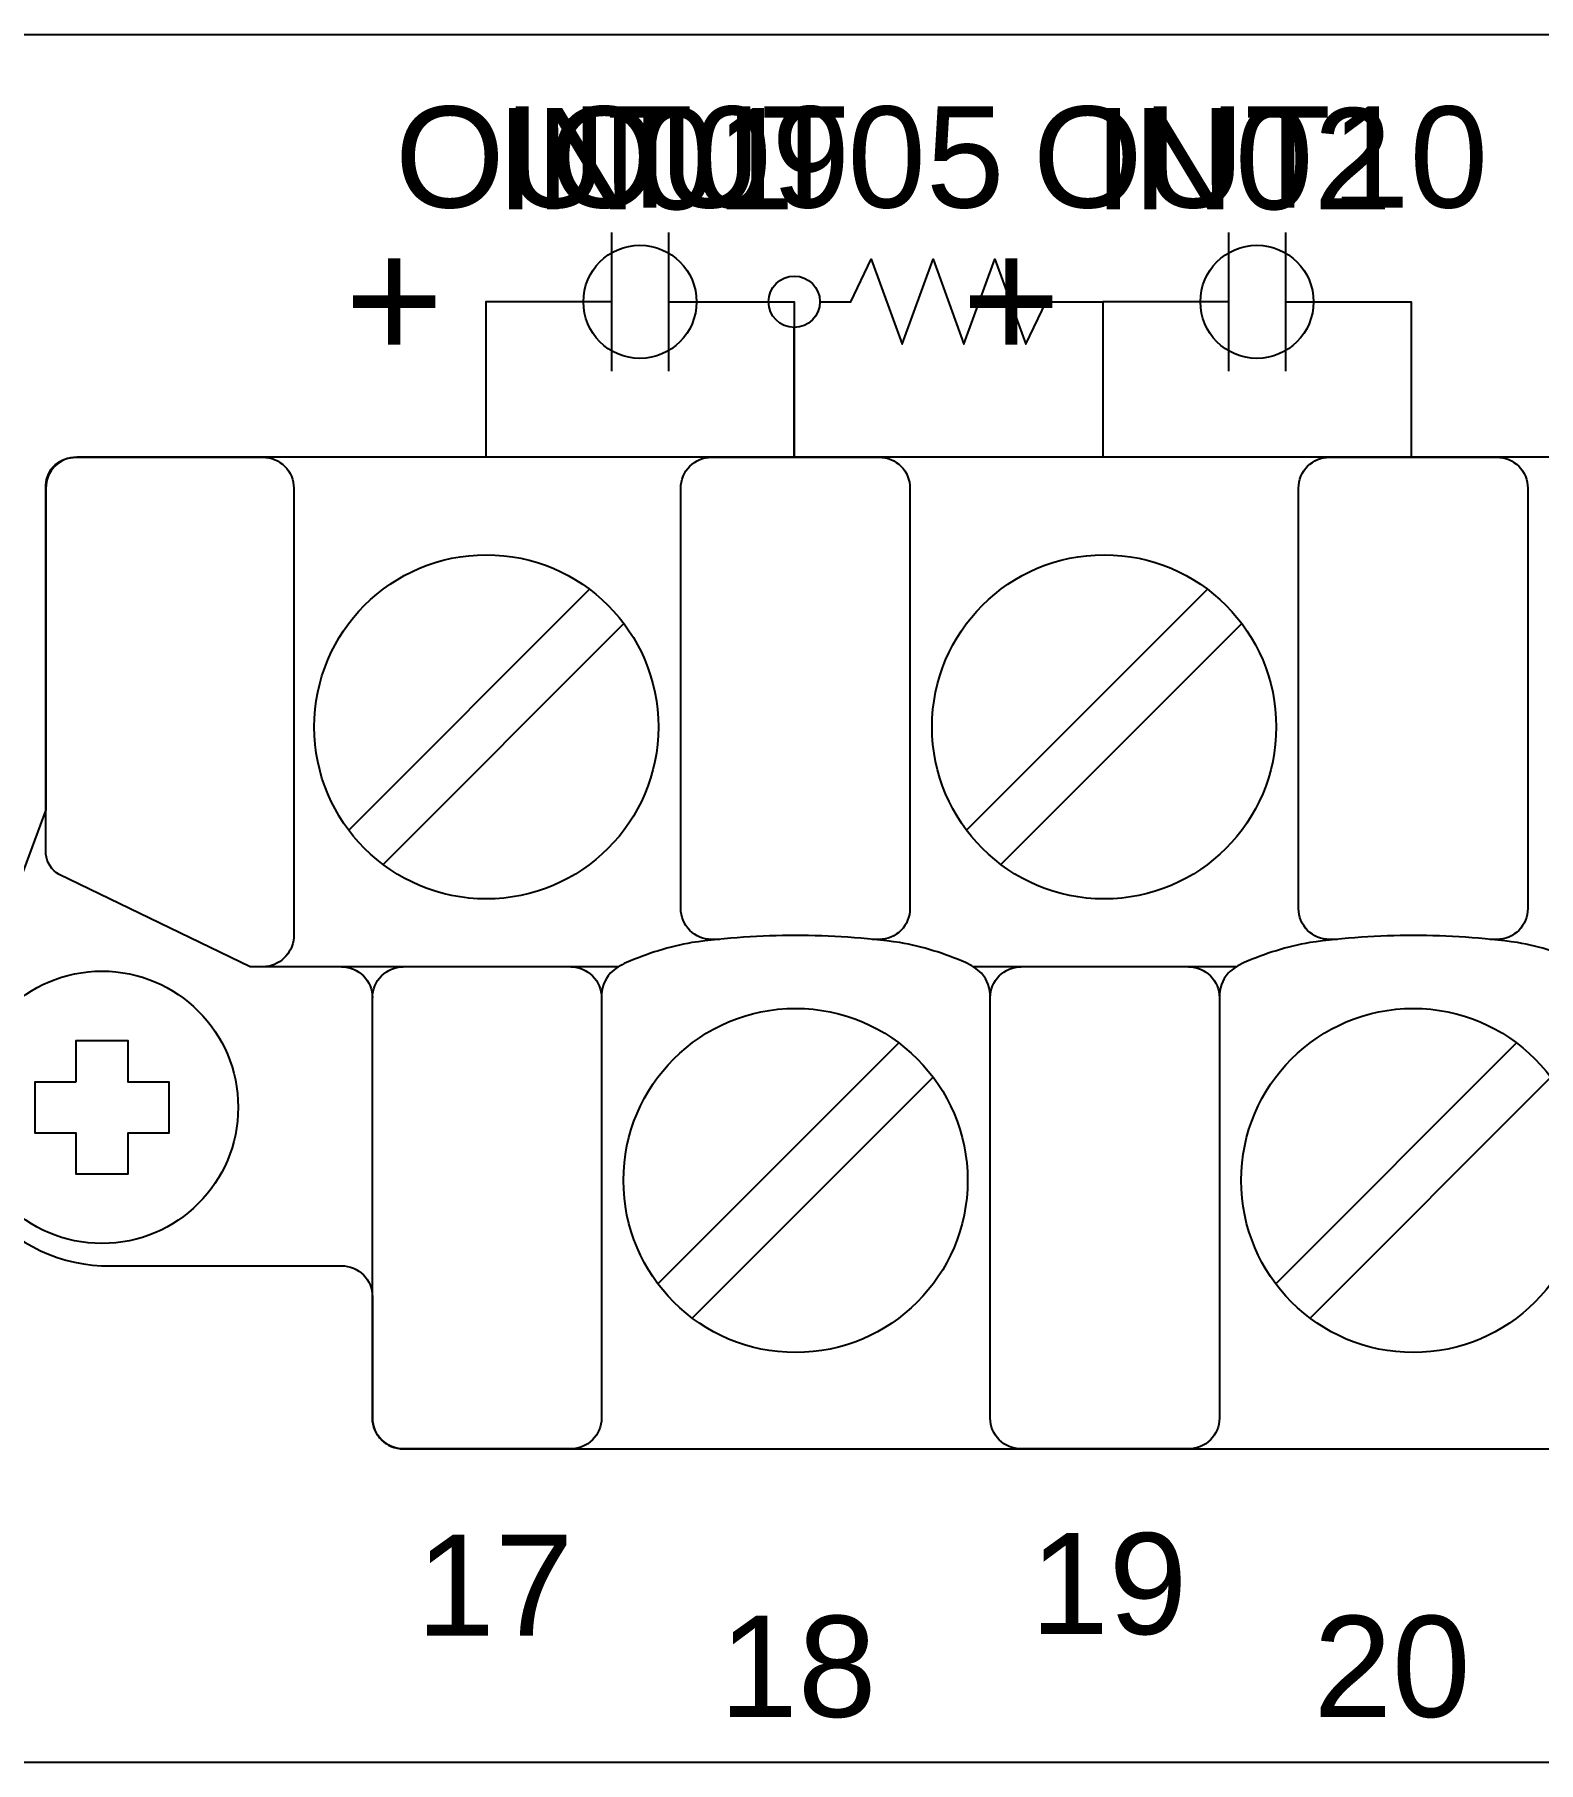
# Model space of a CAD drawing. Extents: x 1 to 47, y 1 to 35.
# Drawn here: x 32.596 to 34.059, y 14.394 to 16.074 of the extents above; entities that cross this region are included whole.
import ezdxf

# ---------------------------------------------------------------- set-up
doc = ezdxf.new("R2010")
doc.units = 0
doc.header["$MEASUREMENT"] = 0
for name, color, linetype in [('4_01__0__EMPTY', 7, 'CONTINUOUS'), ('4_02__1___8__INDEPENDENT_I', 7, 'CONTINUOUS'), ('4_03__2___8__OPTOISOLATED_', 7, 'CONTINUOUS'), ('4_04__4___24__OPTOISOLATED', 7, 'CONTINUOUS'), ('4_05__5___8__INDEPENDENT_I', 7, 'CONTINUOUS'), ('4_06__6___8__INDEPENDENT_I', 7, 'CONTINUOUS'), ('4_07__7___8__OPTOISOLATED_', 7, 'CONTINUOUS'), ('4_08__8___8__OPTOISOLATED_', 7, 'CONTINUOUS'), ('4_09__A__AUXILIARY_TRIP-CL', 7, 'CONTINUOUS'), ('4_10__B__AUXILIARY_TRIP-CL', 7, 'CONTINUOUS'), ('7_00______DWG_', 7, 'CONTINUOUS')]:
    doc.layers.add(name, color=color, linetype=linetype)
doc.styles.add('ARIAL', font='arial.ttf')

msp = doc.modelspace()

# ---------------------------------------------------------------- linework, layer by layer
at = {"layer": '4_01__0__EMPTY'}
msp.add_lwpolyline([(32.925, 14.7285, 0.414213), (32.955, 14.6985), (37.9368, 14.6985, 0.414214), (37.9668, 14.7285), (37.9668, 15.0415), (38.0577, 15.2863, 0.480048), (37.9127, 15.4845), (37.6785, 15.4845, -0.414214), (37.6485, 15.5145), (37.6485, 15.6326, 0.414212), (37.6185, 15.6626), (37.6185, 15.6627), (32.6374, 15.6627, 0.414215), (32.6074, 15.6327), (32.6075, 15.3198), (32.5166, 15.075, 0.47859), (32.6616, 14.8765), (32.895, 14.8765, -0.414214), (32.925, 14.8465)], format="xyb", close=True, dxfattribs=at)
msp.add_lwpolyline([(32.637, 15.0554), (32.637, 15.0957), (32.687, 15.0957), (32.687, 15.0554), (32.7271, 15.0554), (32.7271, 15.0055), (32.687, 15.0055), (32.687, 14.9655), (32.637, 14.9655), (32.637, 15.0055), (32.5969, 15.0055), (32.5969, 15.0554)], close=True, dxfattribs=at)
msp.add_circle((32.662, 15.0306), 0.1324, dxfattribs=at)
at = {"layer": '4_02__1___8__INDEPENDENT_I'}
for points in [[(33.1573, 15.8813), (33.1573, 15.7463)], [(33.2129, 15.8813), (33.2129, 15.7463)], [(33.7573, 15.8813), (33.7573, 15.7463)], [(33.8129, 15.8813), (33.8129, 15.7463)], [(33.1573, 15.8138), (33.0351, 15.8138), (33.0351, 15.6627)], [(33.2129, 15.8138), (33.3351, 15.8138), (33.3351, 15.6627)], [(33.7573, 15.8138), (33.6351, 15.8138), (33.6351, 15.6627)], [(33.8129, 15.8138), (33.9351, 15.8138), (33.9351, 15.6627)], [(33.1361, 15.5343), (32.9019, 15.3001)], [(33.7369, 15.5343), (33.5027, 15.3001)], [(33.1695, 15.5009), (32.9353, 15.2667)], [(33.7703, 15.5009), (33.5361, 15.2667)], [(33.7651, 15.1672), (33.5092, 15.1672)], [(33.4367, 15.0933), (33.2026, 14.8591)], [(34.0375, 15.0933), (33.8033, 14.8591)], [(33.4702, 15.0599), (33.236, 14.8257)], [(34.0709, 15.0599), (33.8367, 14.8257)]]:
    msp.add_lwpolyline(points, dxfattribs=at)
msp.add_lwpolyline([(32.925, 14.7285, 0.414213), (32.955, 14.6985), (37.9368, 14.6985, 0.414214), (37.9668, 14.7285), (37.9668, 15.0415), (38.0577, 15.2863, 0.480048), (37.9127, 15.4845), (37.6785, 15.4845, -0.414214), (37.6485, 15.5145), (37.6485, 15.6326, 0.414212), (37.6185, 15.6626), (37.6185, 15.6627), (32.6374, 15.6627, 0.414215), (32.6074, 15.6327), (32.6075, 15.3198), (32.5166, 15.075, 0.47859), (32.6616, 14.8765), (32.895, 14.8765, -0.414214), (32.925, 14.8465)], format="xyb", close=True, dxfattribs=at)
for points in [[(33.1643, 15.1672), (32.8062, 15.1672), (32.6203, 15.257, -0.241986), (32.6074, 15.2769), (32.6074, 15.6327, -0.422157), (32.6341, 15.6625), (32.8184, 15.6627, -0.414214), (32.8484, 15.6327), (32.8484, 15.1956, -0.390527), (32.8184, 15.1672)], [(33.2627, 15.1939), (33.2548, 15.1939, -0.414214), (33.2248, 15.2239), (33.2248, 15.6327, -0.414214), (33.2548, 15.6627), (33.4177, 15.6627, -0.414214), (33.4477, 15.6327), (33.4477, 15.2239, -0.414214), (33.4177, 15.1939), (33.4108, 15.1939)], [(33.8635, 15.1939), (33.8556, 15.1939, -0.414214), (33.8256, 15.2239), (33.8256, 15.6327, -0.414214), (33.8556, 15.6627), (34.0184, 15.6627, -0.414214), (34.0484, 15.6327), (34.0484, 15.2239, -0.414214), (34.0184, 15.1939), (34.0116, 15.1939)], [(33.5257, 15.1372, 0.191033), (33.5172, 15.1611, 0.081668), (33.5016, 15.1713, 0.0591), (33.4379, 15.1907, 0.034646), (33.3364, 15.1977, 0.03436), (33.2357, 15.1907, 0.0591), (33.172, 15.1713, 0.081668), (33.1563, 15.1611, 0.191033), (33.1478, 15.1372)], [(34.1265, 15.1372, 0.191033), (34.118, 15.1611, 0.081668), (34.1023, 15.1713, 0.0591), (34.0386, 15.1907, 0.034646), (33.9371, 15.1977, 0.03436), (33.8364, 15.1907, 0.0591), (33.7727, 15.1713, 0.081668), (33.7571, 15.1611, 0.191033), (33.7486, 15.1372)], [(32.895, 15.1672, -0.414214), (32.925, 15.1372)], [(33.1178, 15.1672, -0.414214), (33.1478, 15.1372), (33.1478, 14.7285, -0.414214), (33.1178, 14.6985), (32.955, 14.6985, -0.414214), (32.925, 14.7285), (32.925, 15.1372, -0.414214), (32.955, 15.1672)], [(33.7186, 15.1672, -0.414214), (33.7486, 15.1372), (33.7486, 14.7285, -0.414214), (33.7186, 14.6985), (33.5557, 14.6985, -0.414214), (33.5257, 14.7285), (33.5257, 15.1372, -0.414214), (33.5557, 15.1672)]]:
    msp.add_lwpolyline(points, format="xyb", dxfattribs=at)
msp.add_lwpolyline([(32.637, 15.0554), (32.637, 15.0957), (32.687, 15.0957), (32.687, 15.0554), (32.7271, 15.0554), (32.7271, 15.0055), (32.687, 15.0055), (32.687, 14.9655), (32.637, 14.9655), (32.637, 15.0055), (32.5969, 15.0055), (32.5969, 15.0554)], close=True, dxfattribs=at)
for centre, radius in [((33.0357, 15.4005), 0.1673), ((33.6365, 15.4005), 0.1673), ((32.662, 15.0306), 0.1324), ((33.3364, 14.9595), 0.1673), ((33.9371, 14.9595), 0.1673)]:
    msp.add_circle(centre, radius, dxfattribs=at)
at = {"layer": '4_03__2___8__OPTOISOLATED_'}
for points in [[(33.1573, 15.8813), (33.1573, 15.7463)], [(33.2129, 15.8813), (33.2129, 15.7463)], [(33.7573, 15.8813), (33.7573, 15.7463)], [(33.8129, 15.8813), (33.8129, 15.7463)], [(33.1573, 15.8138), (33.0351, 15.8138), (33.0351, 15.6627)], [(33.2129, 15.8138), (33.3351, 15.8138), (33.3351, 15.6627)], [(33.7573, 15.8138), (33.6351, 15.8138), (33.6351, 15.6627)], [(33.8129, 15.8138), (33.9351, 15.8138), (33.9351, 15.6627)], [(33.1361, 15.5343), (32.9019, 15.3001)], [(33.7369, 15.5343), (33.5027, 15.3001)], [(33.1695, 15.5009), (32.9353, 15.2667)], [(33.7703, 15.5009), (33.5361, 15.2667)], [(33.7651, 15.1672), (33.5092, 15.1672)], [(33.4367, 15.0933), (33.2026, 14.8591)], [(34.0375, 15.0933), (33.8033, 14.8591)], [(33.4702, 15.0599), (33.236, 14.8257)], [(34.0709, 15.0599), (33.8367, 14.8257)]]:
    msp.add_lwpolyline(points, dxfattribs=at)
msp.add_lwpolyline([(32.925, 14.7285, 0.414213), (32.955, 14.6985), (37.9368, 14.6985, 0.414214), (37.9668, 14.7285), (37.9668, 15.0415), (38.0577, 15.2863, 0.480048), (37.9127, 15.4845), (37.6785, 15.4845, -0.414214), (37.6485, 15.5145), (37.6485, 15.6326, 0.414212), (37.6185, 15.6626), (37.6185, 15.6627), (32.6374, 15.6627, 0.414215), (32.6074, 15.6327), (32.6075, 15.3198), (32.5166, 15.075, 0.47859), (32.6616, 14.8765), (32.895, 14.8765, -0.414214), (32.925, 14.8465)], format="xyb", close=True, dxfattribs=at)
for points in [[(33.1643, 15.1672), (32.8062, 15.1672), (32.6203, 15.257, -0.241986), (32.6074, 15.2769), (32.6074, 15.6327, -0.422157), (32.6341, 15.6625), (32.8184, 15.6627, -0.414214), (32.8484, 15.6327), (32.8484, 15.1956, -0.390527), (32.8184, 15.1672)], [(33.2627, 15.1939), (33.2548, 15.1939, -0.414214), (33.2248, 15.2239), (33.2248, 15.6327, -0.414214), (33.2548, 15.6627), (33.4177, 15.6627, -0.414214), (33.4477, 15.6327), (33.4477, 15.2239, -0.414214), (33.4177, 15.1939), (33.4108, 15.1939)], [(33.8635, 15.1939), (33.8556, 15.1939, -0.414214), (33.8256, 15.2239), (33.8256, 15.6327, -0.414214), (33.8556, 15.6627), (34.0184, 15.6627, -0.414214), (34.0484, 15.6327), (34.0484, 15.2239, -0.414214), (34.0184, 15.1939), (34.0116, 15.1939)], [(33.5257, 15.1372, 0.191033), (33.5172, 15.1611, 0.081668), (33.5016, 15.1713, 0.0591), (33.4379, 15.1907, 0.034646), (33.3364, 15.1977, 0.03436), (33.2357, 15.1907, 0.0591), (33.172, 15.1713, 0.081668), (33.1563, 15.1611, 0.191033), (33.1478, 15.1372)], [(34.1265, 15.1372, 0.191033), (34.118, 15.1611, 0.081668), (34.1023, 15.1713, 0.0591), (34.0386, 15.1907, 0.034646), (33.9371, 15.1977, 0.03436), (33.8364, 15.1907, 0.0591), (33.7727, 15.1713, 0.081668), (33.7571, 15.1611, 0.191033), (33.7486, 15.1372)], [(32.895, 15.1672, -0.414214), (32.925, 15.1372)], [(33.1178, 15.1672, -0.414214), (33.1478, 15.1372), (33.1478, 14.7285, -0.414214), (33.1178, 14.6985), (32.955, 14.6985, -0.414214), (32.925, 14.7285), (32.925, 15.1372, -0.414214), (32.955, 15.1672)], [(33.7186, 15.1672, -0.414214), (33.7486, 15.1372), (33.7486, 14.7285, -0.414214), (33.7186, 14.6985), (33.5557, 14.6985, -0.414214), (33.5257, 14.7285), (33.5257, 15.1372, -0.414214), (33.5557, 15.1672)]]:
    msp.add_lwpolyline(points, format="xyb", dxfattribs=at)
msp.add_lwpolyline([(32.637, 15.0554), (32.637, 15.0957), (32.687, 15.0957), (32.687, 15.0554), (32.7271, 15.0554), (32.7271, 15.0055), (32.687, 15.0055), (32.687, 14.9655), (32.637, 14.9655), (32.637, 15.0055), (32.5969, 15.0055), (32.5969, 15.0554)], close=True, dxfattribs=at)
for centre, radius in [((33.0357, 15.4005), 0.1673), ((33.6365, 15.4005), 0.1673), ((32.662, 15.0306), 0.1324), ((33.3364, 14.9595), 0.1673), ((33.9371, 14.9595), 0.1673)]:
    msp.add_circle(centre, radius, dxfattribs=at)
at = {"layer": '4_04__4___24__OPTOISOLATED'}
for points in [[(33.1301, 15.8138), (33.0351, 15.8138), (33.0351, 15.6627)], [(33.2401, 15.8138), (33.3351, 15.8138), (33.3351, 15.6627)], [(33.7301, 15.8138), (33.6351, 15.8138), (33.6351, 15.6627)], [(33.8401, 15.8138), (33.9351, 15.8138), (33.9351, 15.6627)], [(33.1361, 15.5343), (32.9019, 15.3001)], [(33.7369, 15.5343), (33.5027, 15.3001)], [(33.1695, 15.5009), (32.9353, 15.2667)], [(33.7703, 15.5009), (33.5361, 15.2667)], [(33.7651, 15.1672), (33.5092, 15.1672)], [(33.4367, 15.0933), (33.2026, 14.8591)], [(34.0375, 15.0933), (33.8033, 14.8591)], [(33.4702, 15.0599), (33.236, 14.8257)], [(34.0709, 15.0599), (33.8367, 14.8257)]]:
    msp.add_lwpolyline(points, dxfattribs=at)
msp.add_lwpolyline([(32.925, 14.7285, 0.414213), (32.955, 14.6985), (37.9368, 14.6985, 0.414214), (37.9668, 14.7285), (37.9668, 15.0415), (38.0577, 15.2863, 0.480048), (37.9127, 15.4845), (37.6785, 15.4845, -0.414214), (37.6485, 15.5145), (37.6485, 15.6326, 0.414212), (37.6185, 15.6626), (37.6185, 15.6627), (32.6374, 15.6627, 0.414215), (32.6074, 15.6327), (32.6075, 15.3198), (32.5166, 15.075, 0.47859), (32.6616, 14.8765), (32.895, 14.8765, -0.414214), (32.925, 14.8465)], format="xyb", close=True, dxfattribs=at)
for points in [[(33.1643, 15.1672), (32.8062, 15.1672), (32.6203, 15.257, -0.241986), (32.6074, 15.2769), (32.6074, 15.6327, -0.422157), (32.6341, 15.6625), (32.8184, 15.6627, -0.414214), (32.8484, 15.6327), (32.8484, 15.1956, -0.390527), (32.8184, 15.1672)], [(33.2627, 15.1939), (33.2548, 15.1939, -0.414214), (33.2248, 15.2239), (33.2248, 15.6327, -0.414214), (33.2548, 15.6627), (33.4177, 15.6627, -0.414214), (33.4477, 15.6327), (33.4477, 15.2239, -0.414214), (33.4177, 15.1939), (33.4108, 15.1939)], [(33.8635, 15.1939), (33.8556, 15.1939, -0.414214), (33.8256, 15.2239), (33.8256, 15.6327, -0.414214), (33.8556, 15.6627), (34.0184, 15.6627, -0.414214), (34.0484, 15.6327), (34.0484, 15.2239, -0.414214), (34.0184, 15.1939), (34.0116, 15.1939)], [(33.5257, 15.1372, 0.191033), (33.5172, 15.1611, 0.081668), (33.5016, 15.1713, 0.0591), (33.4379, 15.1907, 0.034646), (33.3364, 15.1977, 0.03436), (33.2357, 15.1907, 0.0591), (33.172, 15.1713, 0.081668), (33.1563, 15.1611, 0.191033), (33.1478, 15.1372)], [(34.1265, 15.1372, 0.191033), (34.118, 15.1611, 0.081668), (34.1023, 15.1713, 0.0591), (34.0386, 15.1907, 0.034646), (33.9371, 15.1977, 0.03436), (33.8364, 15.1907, 0.0591), (33.7727, 15.1713, 0.081668), (33.7571, 15.1611, 0.191033), (33.7486, 15.1372)], [(32.895, 15.1672, -0.414214), (32.925, 15.1372)], [(33.1178, 15.1672, -0.414214), (33.1478, 15.1372), (33.1478, 14.7285, -0.414214), (33.1178, 14.6985), (32.955, 14.6985, -0.414214), (32.925, 14.7285), (32.925, 15.1372, -0.414214), (32.955, 15.1672)], [(33.7186, 15.1672, -0.414214), (33.7486, 15.1372), (33.7486, 14.7285, -0.414214), (33.7186, 14.6985), (33.5557, 14.6985, -0.414214), (33.5257, 14.7285), (33.5257, 15.1372, -0.414214), (33.5557, 15.1672)]]:
    msp.add_lwpolyline(points, format="xyb", dxfattribs=at)
msp.add_lwpolyline([(32.637, 15.0554), (32.637, 15.0957), (32.687, 15.0957), (32.687, 15.0554), (32.7271, 15.0554), (32.7271, 15.0055), (32.687, 15.0055), (32.687, 14.9655), (32.637, 14.9655), (32.637, 15.0055), (32.5969, 15.0055), (32.5969, 15.0554)], close=True, dxfattribs=at)
for centre, radius in [((33.1851, 15.8138), 0.055), ((33.7851, 15.8138), 0.055), ((33.0357, 15.4005), 0.1673), ((33.6365, 15.4005), 0.1673), ((32.662, 15.0306), 0.1324), ((33.3364, 14.9595), 0.1673), ((33.9371, 14.9595), 0.1673)]:
    msp.add_circle(centre, radius, dxfattribs=at)
at = {"layer": '4_05__5___8__INDEPENDENT_I'}
for points in [[(33.1573, 15.8738), (33.1573, 15.7538)], [(33.2129, 15.8738), (33.2129, 15.7538)], [(33.3601, 15.8138), (33.3901, 15.8138), (33.4101, 15.8551), (33.4401, 15.7726), (33.4701, 15.8551), (33.5001, 15.7726), (33.5301, 15.8551), (33.5602, 15.7726), (33.5802, 15.8138), (33.6351, 15.8138), (33.6351, 15.6627)], [(33.1573, 15.8138), (33.0351, 15.8138), (33.0351, 15.6627)], [(33.2129, 15.8138), (33.3101, 15.8138)], [(33.3351, 15.6627), (33.3351, 15.7888)], [(33.1361, 15.5343), (32.9019, 15.3001)], [(33.7369, 15.5343), (33.5027, 15.3001)], [(33.1695, 15.5009), (32.9353, 15.2667)], [(33.7703, 15.5009), (33.5361, 15.2667)], [(33.7651, 15.1672), (33.5092, 15.1672)], [(33.4367, 15.0933), (33.2026, 14.8591)], [(34.0375, 15.0933), (33.8033, 14.8591)], [(33.4702, 15.0599), (33.236, 14.8257)], [(34.0709, 15.0599), (33.8367, 14.8257)]]:
    msp.add_lwpolyline(points, dxfattribs=at)
msp.add_lwpolyline([(32.925, 14.7285, 0.414213), (32.955, 14.6985), (37.9368, 14.6985, 0.414214), (37.9668, 14.7285), (37.9668, 15.0415), (38.0577, 15.2863, 0.480048), (37.9127, 15.4845), (37.6785, 15.4845, -0.414214), (37.6485, 15.5145), (37.6485, 15.6326, 0.414212), (37.6185, 15.6626), (37.6185, 15.6627), (32.6374, 15.6627, 0.414215), (32.6074, 15.6327), (32.6075, 15.3198), (32.5166, 15.075, 0.47859), (32.6616, 14.8765), (32.895, 14.8765, -0.414214), (32.925, 14.8465)], format="xyb", close=True, dxfattribs=at)
for points in [[(33.1643, 15.1672), (32.8062, 15.1672), (32.6203, 15.257, -0.241986), (32.6074, 15.2769), (32.6074, 15.6327, -0.422157), (32.6341, 15.6625), (32.8184, 15.6627, -0.414214), (32.8484, 15.6327), (32.8484, 15.1956, -0.390527), (32.8184, 15.1672)], [(33.2627, 15.1939), (33.2548, 15.1939, -0.414214), (33.2248, 15.2239), (33.2248, 15.6327, -0.414214), (33.2548, 15.6627), (33.4177, 15.6627, -0.414214), (33.4477, 15.6327), (33.4477, 15.2239, -0.414214), (33.4177, 15.1939), (33.4108, 15.1939)], [(33.8635, 15.1939), (33.8556, 15.1939, -0.414214), (33.8256, 15.2239), (33.8256, 15.6327, -0.414214), (33.8556, 15.6627), (34.0184, 15.6627, -0.414214), (34.0484, 15.6327), (34.0484, 15.2239, -0.414214), (34.0184, 15.1939), (34.0116, 15.1939)], [(33.5257, 15.1372, 0.191033), (33.5172, 15.1611, 0.081668), (33.5016, 15.1713, 0.0591), (33.4379, 15.1907, 0.034646), (33.3364, 15.1977, 0.03436), (33.2357, 15.1907, 0.0591), (33.172, 15.1713, 0.081668), (33.1563, 15.1611, 0.191033), (33.1478, 15.1372)], [(34.1265, 15.1372, 0.191033), (34.118, 15.1611, 0.081668), (34.1023, 15.1713, 0.0591), (34.0386, 15.1907, 0.034646), (33.9371, 15.1977, 0.03436), (33.8364, 15.1907, 0.0591), (33.7727, 15.1713, 0.081668), (33.7571, 15.1611, 0.191033), (33.7486, 15.1372)], [(32.895, 15.1672, -0.414214), (32.925, 15.1372)], [(33.1178, 15.1672, -0.414214), (33.1478, 15.1372), (33.1478, 14.7285, -0.414214), (33.1178, 14.6985), (32.955, 14.6985, -0.414214), (32.925, 14.7285), (32.925, 15.1372, -0.414214), (32.955, 15.1672)], [(33.7186, 15.1672, -0.414214), (33.7486, 15.1372), (33.7486, 14.7285, -0.414214), (33.7186, 14.6985), (33.5557, 14.6985, -0.414214), (33.5257, 14.7285), (33.5257, 15.1372, -0.414214), (33.5557, 15.1672)]]:
    msp.add_lwpolyline(points, format="xyb", dxfattribs=at)
msp.add_lwpolyline([(32.637, 15.0554), (32.637, 15.0957), (32.687, 15.0957), (32.687, 15.0554), (32.7271, 15.0554), (32.7271, 15.0055), (32.687, 15.0055), (32.687, 14.9655), (32.637, 14.9655), (32.637, 15.0055), (32.5969, 15.0055), (32.5969, 15.0554)], close=True, dxfattribs=at)
for centre, radius in [((33.3351, 15.8138), 0.025), ((33.0357, 15.4005), 0.1673), ((33.6365, 15.4005), 0.1673), ((32.662, 15.0306), 0.1324), ((33.3364, 14.9595), 0.1673), ((33.9371, 14.9595), 0.1673)]:
    msp.add_circle(centre, radius, dxfattribs=at)
at = {"layer": '4_06__6___8__INDEPENDENT_I'}
for points in [[(33.1573, 15.8813), (33.1573, 15.7463)], [(33.2129, 15.8813), (33.2129, 15.7463)], [(33.7573, 15.8813), (33.7573, 15.7463)], [(33.8129, 15.8813), (33.8129, 15.7463)], [(33.1573, 15.8138), (33.0351, 15.8138), (33.0351, 15.6627)], [(33.2129, 15.8138), (33.3351, 15.8138), (33.3351, 15.6627)], [(33.7573, 15.8138), (33.6351, 15.8138), (33.6351, 15.6627)], [(33.8129, 15.8138), (33.9351, 15.8138), (33.9351, 15.6627)], [(33.1361, 15.5343), (32.9019, 15.3001)], [(33.7369, 15.5343), (33.5027, 15.3001)], [(33.1695, 15.5009), (32.9353, 15.2667)], [(33.7703, 15.5009), (33.5361, 15.2667)], [(33.7651, 15.1672), (33.5092, 15.1672)], [(33.4367, 15.0933), (33.2026, 14.8591)], [(34.0375, 15.0933), (33.8033, 14.8591)], [(33.4702, 15.0599), (33.236, 14.8257)], [(34.0709, 15.0599), (33.8367, 14.8257)]]:
    msp.add_lwpolyline(points, dxfattribs=at)
msp.add_lwpolyline([(32.925, 14.7285, 0.414213), (32.955, 14.6985), (37.9368, 14.6985, 0.414214), (37.9668, 14.7285), (37.9668, 15.0415), (38.0577, 15.2863, 0.480048), (37.9127, 15.4845), (37.6785, 15.4845, -0.414214), (37.6485, 15.5145), (37.6485, 15.6326, 0.414212), (37.6185, 15.6626), (37.6185, 15.6627), (32.6374, 15.6627, 0.414215), (32.6074, 15.6327), (32.6075, 15.3198), (32.5166, 15.075, 0.47859), (32.6616, 14.8765), (32.895, 14.8765, -0.414214), (32.925, 14.8465)], format="xyb", close=True, dxfattribs=at)
for points in [[(33.1643, 15.1672), (32.8062, 15.1672), (32.6203, 15.257, -0.241986), (32.6074, 15.2769), (32.6074, 15.6327, -0.422157), (32.6341, 15.6625), (32.8184, 15.6627, -0.414214), (32.8484, 15.6327), (32.8484, 15.1956, -0.390527), (32.8184, 15.1672)], [(33.2627, 15.1939), (33.2548, 15.1939, -0.414214), (33.2248, 15.2239), (33.2248, 15.6327, -0.414214), (33.2548, 15.6627), (33.4177, 15.6627, -0.414214), (33.4477, 15.6327), (33.4477, 15.2239, -0.414214), (33.4177, 15.1939), (33.4108, 15.1939)], [(33.8635, 15.1939), (33.8556, 15.1939, -0.414214), (33.8256, 15.2239), (33.8256, 15.6327, -0.414214), (33.8556, 15.6627), (34.0184, 15.6627, -0.414214), (34.0484, 15.6327), (34.0484, 15.2239, -0.414214), (34.0184, 15.1939), (34.0116, 15.1939)], [(33.5257, 15.1372, 0.191033), (33.5172, 15.1611, 0.081668), (33.5016, 15.1713, 0.0591), (33.4379, 15.1907, 0.034646), (33.3364, 15.1977, 0.03436), (33.2357, 15.1907, 0.0591), (33.172, 15.1713, 0.081668), (33.1563, 15.1611, 0.191033), (33.1478, 15.1372)], [(34.1265, 15.1372, 0.191033), (34.118, 15.1611, 0.081668), (34.1023, 15.1713, 0.0591), (34.0386, 15.1907, 0.034646), (33.9371, 15.1977, 0.03436), (33.8364, 15.1907, 0.0591), (33.7727, 15.1713, 0.081668), (33.7571, 15.1611, 0.191033), (33.7486, 15.1372)], [(32.895, 15.1672, -0.414214), (32.925, 15.1372)], [(33.1178, 15.1672, -0.414214), (33.1478, 15.1372), (33.1478, 14.7285, -0.414214), (33.1178, 14.6985), (32.955, 14.6985, -0.414214), (32.925, 14.7285), (32.925, 15.1372, -0.414214), (32.955, 15.1672)], [(33.7186, 15.1672, -0.414214), (33.7486, 15.1372), (33.7486, 14.7285, -0.414214), (33.7186, 14.6985), (33.5557, 14.6985, -0.414214), (33.5257, 14.7285), (33.5257, 15.1372, -0.414214), (33.5557, 15.1672)]]:
    msp.add_lwpolyline(points, format="xyb", dxfattribs=at)
msp.add_lwpolyline([(32.637, 15.0554), (32.637, 15.0957), (32.687, 15.0957), (32.687, 15.0554), (32.7271, 15.0554), (32.7271, 15.0055), (32.687, 15.0055), (32.687, 14.9655), (32.637, 14.9655), (32.637, 15.0055), (32.5969, 15.0055), (32.5969, 15.0554)], close=True, dxfattribs=at)
for centre, radius in [((33.0357, 15.4005), 0.1673), ((33.6365, 15.4005), 0.1673), ((32.662, 15.0306), 0.1324), ((33.3364, 14.9595), 0.1673), ((33.9371, 14.9595), 0.1673)]:
    msp.add_circle(centre, radius, dxfattribs=at)
at = {"layer": '4_07__7___8__OPTOISOLATED_'}
for points in [[(33.1573, 15.8813), (33.1573, 15.7463)], [(33.2129, 15.8813), (33.2129, 15.7463)], [(33.7573, 15.8813), (33.7573, 15.7463)], [(33.8129, 15.8813), (33.8129, 15.7463)], [(33.1573, 15.8138), (33.0351, 15.8138), (33.0351, 15.6627)], [(33.2129, 15.8138), (33.3351, 15.8138), (33.3351, 15.6627)], [(33.7573, 15.8138), (33.6351, 15.8138), (33.6351, 15.6627)], [(33.8129, 15.8138), (33.9351, 15.8138), (33.9351, 15.6627)], [(33.1361, 15.5343), (32.9019, 15.3001)], [(33.7369, 15.5343), (33.5027, 15.3001)], [(33.1695, 15.5009), (32.9353, 15.2667)], [(33.7703, 15.5009), (33.5361, 15.2667)], [(33.7651, 15.1672), (33.5092, 15.1672)], [(33.4367, 15.0933), (33.2026, 14.8591)], [(34.0375, 15.0933), (33.8033, 14.8591)], [(33.4702, 15.0599), (33.236, 14.8257)], [(34.0709, 15.0599), (33.8367, 14.8257)]]:
    msp.add_lwpolyline(points, dxfattribs=at)
msp.add_lwpolyline([(32.925, 14.7285, 0.414213), (32.955, 14.6985), (37.9368, 14.6985, 0.414214), (37.9668, 14.7285), (37.9668, 15.0415), (38.0577, 15.2863, 0.480048), (37.9127, 15.4845), (37.6785, 15.4845, -0.414214), (37.6485, 15.5145), (37.6485, 15.6326, 0.414212), (37.6185, 15.6626), (37.6185, 15.6627), (32.6374, 15.6627, 0.414215), (32.6074, 15.6327), (32.6075, 15.3198), (32.5166, 15.075, 0.47859), (32.6616, 14.8765), (32.895, 14.8765, -0.414214), (32.925, 14.8465)], format="xyb", close=True, dxfattribs=at)
for points in [[(33.1643, 15.1672), (32.8062, 15.1672), (32.6203, 15.257, -0.241986), (32.6074, 15.2769), (32.6074, 15.6327, -0.422157), (32.6341, 15.6625), (32.8184, 15.6627, -0.414214), (32.8484, 15.6327), (32.8484, 15.1956, -0.390527), (32.8184, 15.1672)], [(33.2627, 15.1939), (33.2548, 15.1939, -0.414214), (33.2248, 15.2239), (33.2248, 15.6327, -0.414214), (33.2548, 15.6627), (33.4177, 15.6627, -0.414214), (33.4477, 15.6327), (33.4477, 15.2239, -0.414214), (33.4177, 15.1939), (33.4108, 15.1939)], [(33.8635, 15.1939), (33.8556, 15.1939, -0.414214), (33.8256, 15.2239), (33.8256, 15.6327, -0.414214), (33.8556, 15.6627), (34.0184, 15.6627, -0.414214), (34.0484, 15.6327), (34.0484, 15.2239, -0.414214), (34.0184, 15.1939), (34.0116, 15.1939)], [(33.5257, 15.1372, 0.191033), (33.5172, 15.1611, 0.081668), (33.5016, 15.1713, 0.0591), (33.4379, 15.1907, 0.034646), (33.3364, 15.1977, 0.03436), (33.2357, 15.1907, 0.0591), (33.172, 15.1713, 0.081668), (33.1563, 15.1611, 0.191033), (33.1478, 15.1372)], [(34.1265, 15.1372, 0.191033), (34.118, 15.1611, 0.081668), (34.1023, 15.1713, 0.0591), (34.0386, 15.1907, 0.034646), (33.9371, 15.1977, 0.03436), (33.8364, 15.1907, 0.0591), (33.7727, 15.1713, 0.081668), (33.7571, 15.1611, 0.191033), (33.7486, 15.1372)], [(32.895, 15.1672, -0.414214), (32.925, 15.1372)], [(33.1178, 15.1672, -0.414214), (33.1478, 15.1372), (33.1478, 14.7285, -0.414214), (33.1178, 14.6985), (32.955, 14.6985, -0.414214), (32.925, 14.7285), (32.925, 15.1372, -0.414214), (32.955, 15.1672)], [(33.7186, 15.1672, -0.414214), (33.7486, 15.1372), (33.7486, 14.7285, -0.414214), (33.7186, 14.6985), (33.5557, 14.6985, -0.414214), (33.5257, 14.7285), (33.5257, 15.1372, -0.414214), (33.5557, 15.1672)]]:
    msp.add_lwpolyline(points, format="xyb", dxfattribs=at)
msp.add_lwpolyline([(32.637, 15.0554), (32.637, 15.0957), (32.687, 15.0957), (32.687, 15.0554), (32.7271, 15.0554), (32.7271, 15.0055), (32.687, 15.0055), (32.687, 14.9655), (32.637, 14.9655), (32.637, 15.0055), (32.5969, 15.0055), (32.5969, 15.0554)], close=True, dxfattribs=at)
for centre, radius in [((33.0357, 15.4005), 0.1673), ((33.6365, 15.4005), 0.1673), ((32.662, 15.0306), 0.1324), ((33.3364, 14.9595), 0.1673), ((33.9371, 14.9595), 0.1673)]:
    msp.add_circle(centre, radius, dxfattribs=at)
at = {"layer": '4_08__8___8__OPTOISOLATED_'}
for points in [[(33.1573, 15.8738), (33.1573, 15.7538)], [(33.2129, 15.8738), (33.2129, 15.7538)], [(33.3601, 15.8138), (33.3901, 15.8138), (33.4101, 15.8551), (33.4401, 15.7726), (33.4701, 15.8551), (33.5001, 15.7726), (33.5301, 15.8551), (33.5602, 15.7726), (33.5802, 15.8138), (33.6351, 15.8138), (33.6351, 15.6627)], [(33.1573, 15.8138), (33.0351, 15.8138), (33.0351, 15.6627)], [(33.2129, 15.8138), (33.3101, 15.8138)], [(33.3351, 15.6627), (33.3351, 15.7888)], [(33.1361, 15.5343), (32.9019, 15.3001)], [(33.7369, 15.5343), (33.5027, 15.3001)], [(33.1695, 15.5009), (32.9353, 15.2667)], [(33.7703, 15.5009), (33.5361, 15.2667)], [(33.7651, 15.1672), (33.5092, 15.1672)], [(33.4367, 15.0933), (33.2026, 14.8591)], [(34.0375, 15.0933), (33.8033, 14.8591)], [(33.4702, 15.0599), (33.236, 14.8257)], [(34.0709, 15.0599), (33.8367, 14.8257)]]:
    msp.add_lwpolyline(points, dxfattribs=at)
msp.add_lwpolyline([(32.925, 14.7285, 0.414213), (32.955, 14.6985), (37.9368, 14.6985, 0.414214), (37.9668, 14.7285), (37.9668, 15.0415), (38.0577, 15.2863, 0.480048), (37.9127, 15.4845), (37.6785, 15.4845, -0.414214), (37.6485, 15.5145), (37.6485, 15.6326, 0.414212), (37.6185, 15.6626), (37.6185, 15.6627), (32.6374, 15.6627, 0.414215), (32.6074, 15.6327), (32.6075, 15.3198), (32.5166, 15.075, 0.47859), (32.6616, 14.8765), (32.895, 14.8765, -0.414214), (32.925, 14.8465)], format="xyb", close=True, dxfattribs=at)
for points in [[(33.1643, 15.1672), (32.8062, 15.1672), (32.6203, 15.257, -0.241986), (32.6074, 15.2769), (32.6074, 15.6327, -0.422157), (32.6341, 15.6625), (32.8184, 15.6627, -0.414214), (32.8484, 15.6327), (32.8484, 15.1956, -0.390527), (32.8184, 15.1672)], [(33.2627, 15.1939), (33.2548, 15.1939, -0.414214), (33.2248, 15.2239), (33.2248, 15.6327, -0.414214), (33.2548, 15.6627), (33.4177, 15.6627, -0.414214), (33.4477, 15.6327), (33.4477, 15.2239, -0.414214), (33.4177, 15.1939), (33.4108, 15.1939)], [(33.8635, 15.1939), (33.8556, 15.1939, -0.414214), (33.8256, 15.2239), (33.8256, 15.6327, -0.414214), (33.8556, 15.6627), (34.0184, 15.6627, -0.414214), (34.0484, 15.6327), (34.0484, 15.2239, -0.414214), (34.0184, 15.1939), (34.0116, 15.1939)], [(33.5257, 15.1372, 0.191033), (33.5172, 15.1611, 0.081668), (33.5016, 15.1713, 0.0591), (33.4379, 15.1907, 0.034646), (33.3364, 15.1977, 0.03436), (33.2357, 15.1907, 0.0591), (33.172, 15.1713, 0.081668), (33.1563, 15.1611, 0.191033), (33.1478, 15.1372)], [(34.1265, 15.1372, 0.191033), (34.118, 15.1611, 0.081668), (34.1023, 15.1713, 0.0591), (34.0386, 15.1907, 0.034646), (33.9371, 15.1977, 0.03436), (33.8364, 15.1907, 0.0591), (33.7727, 15.1713, 0.081668), (33.7571, 15.1611, 0.191033), (33.7486, 15.1372)], [(32.895, 15.1672, -0.414214), (32.925, 15.1372)], [(33.1178, 15.1672, -0.414214), (33.1478, 15.1372), (33.1478, 14.7285, -0.414214), (33.1178, 14.6985), (32.955, 14.6985, -0.414214), (32.925, 14.7285), (32.925, 15.1372, -0.414214), (32.955, 15.1672)], [(33.7186, 15.1672, -0.414214), (33.7486, 15.1372), (33.7486, 14.7285, -0.414214), (33.7186, 14.6985), (33.5557, 14.6985, -0.414214), (33.5257, 14.7285), (33.5257, 15.1372, -0.414214), (33.5557, 15.1672)]]:
    msp.add_lwpolyline(points, format="xyb", dxfattribs=at)
msp.add_lwpolyline([(32.637, 15.0554), (32.637, 15.0957), (32.687, 15.0957), (32.687, 15.0554), (32.7271, 15.0554), (32.7271, 15.0055), (32.687, 15.0055), (32.687, 14.9655), (32.637, 14.9655), (32.637, 15.0055), (32.5969, 15.0055), (32.5969, 15.0554)], close=True, dxfattribs=at)
for centre, radius in [((33.3351, 15.8138), 0.025), ((33.0357, 15.4005), 0.1673), ((33.6365, 15.4005), 0.1673), ((32.662, 15.0306), 0.1324), ((33.3364, 14.9595), 0.1673), ((33.9371, 14.9595), 0.1673)]:
    msp.add_circle(centre, radius, dxfattribs=at)
at = {"layer": '4_09__A__AUXILIARY_TRIP-CL'}
for points in [[(33.1301, 15.8138), (33.0351, 15.8138), (33.0351, 15.6627)], [(33.2401, 15.8138), (33.3351, 15.8138), (33.3351, 15.6627)], [(33.7301, 15.8138), (33.6351, 15.8138), (33.6351, 15.6627)], [(33.8401, 15.8138), (33.9351, 15.8138), (33.9351, 15.6627)], [(33.1361, 15.5343), (32.9019, 15.3001)], [(33.7369, 15.5343), (33.5027, 15.3001)], [(33.1695, 15.5009), (32.9353, 15.2667)], [(33.7703, 15.5009), (33.5361, 15.2667)], [(33.7651, 15.1672), (33.5092, 15.1672)], [(33.4367, 15.0933), (33.2026, 14.8591)], [(34.0375, 15.0933), (33.8033, 14.8591)], [(33.4702, 15.0599), (33.236, 14.8257)], [(34.0709, 15.0599), (33.8367, 14.8257)]]:
    msp.add_lwpolyline(points, dxfattribs=at)
msp.add_lwpolyline([(32.925, 14.7285, 0.414213), (32.955, 14.6985), (37.9368, 14.6985, 0.414214), (37.9668, 14.7285), (37.9668, 15.0415), (38.0577, 15.2863, 0.480048), (37.9127, 15.4845), (37.6785, 15.4845, -0.414214), (37.6485, 15.5145), (37.6485, 15.6326, 0.414212), (37.6185, 15.6626), (37.6185, 15.6627), (32.6374, 15.6627, 0.414215), (32.6074, 15.6327), (32.6075, 15.3198), (32.5166, 15.075, 0.47859), (32.6616, 14.8765), (32.895, 14.8765, -0.414214), (32.925, 14.8465)], format="xyb", close=True, dxfattribs=at)
for points in [[(33.1643, 15.1672), (32.8062, 15.1672), (32.6203, 15.257, -0.241986), (32.6074, 15.2769), (32.6074, 15.6327, -0.422157), (32.6341, 15.6625), (32.8184, 15.6627, -0.414214), (32.8484, 15.6327), (32.8484, 15.1956, -0.390527), (32.8184, 15.1672)], [(33.2627, 15.1939), (33.2548, 15.1939, -0.414214), (33.2248, 15.2239), (33.2248, 15.6327, -0.414214), (33.2548, 15.6627), (33.4177, 15.6627, -0.414214), (33.4477, 15.6327), (33.4477, 15.2239, -0.414214), (33.4177, 15.1939), (33.4108, 15.1939)], [(33.8635, 15.1939), (33.8556, 15.1939, -0.414214), (33.8256, 15.2239), (33.8256, 15.6327, -0.414214), (33.8556, 15.6627), (34.0184, 15.6627, -0.414214), (34.0484, 15.6327), (34.0484, 15.2239, -0.414214), (34.0184, 15.1939), (34.0116, 15.1939)], [(33.5257, 15.1372, 0.191033), (33.5172, 15.1611, 0.081668), (33.5016, 15.1713, 0.0591), (33.4379, 15.1907, 0.034646), (33.3364, 15.1977, 0.03436), (33.2357, 15.1907, 0.0591), (33.172, 15.1713, 0.081668), (33.1563, 15.1611, 0.191033), (33.1478, 15.1372)], [(34.1265, 15.1372, 0.191033), (34.118, 15.1611, 0.081668), (34.1023, 15.1713, 0.0591), (34.0386, 15.1907, 0.034646), (33.9371, 15.1977, 0.03436), (33.8364, 15.1907, 0.0591), (33.7727, 15.1713, 0.081668), (33.7571, 15.1611, 0.191033), (33.7486, 15.1372)], [(32.895, 15.1672, -0.414214), (32.925, 15.1372)], [(33.1178, 15.1672, -0.414214), (33.1478, 15.1372), (33.1478, 14.7285, -0.414214), (33.1178, 14.6985), (32.955, 14.6985, -0.414214), (32.925, 14.7285), (32.925, 15.1372, -0.414214), (32.955, 15.1672)], [(33.7186, 15.1672, -0.414214), (33.7486, 15.1372), (33.7486, 14.7285, -0.414214), (33.7186, 14.6985), (33.5557, 14.6985, -0.414214), (33.5257, 14.7285), (33.5257, 15.1372, -0.414214), (33.5557, 15.1672)]]:
    msp.add_lwpolyline(points, format="xyb", dxfattribs=at)
msp.add_lwpolyline([(32.637, 15.0554), (32.637, 15.0957), (32.687, 15.0957), (32.687, 15.0554), (32.7271, 15.0554), (32.7271, 15.0055), (32.687, 15.0055), (32.687, 14.9655), (32.637, 14.9655), (32.637, 15.0055), (32.5969, 15.0055), (32.5969, 15.0554)], close=True, dxfattribs=at)
for centre, radius in [((33.1851, 15.8138), 0.055), ((33.7851, 15.8138), 0.055), ((33.0357, 15.4005), 0.1673), ((33.6365, 15.4005), 0.1673), ((32.662, 15.0306), 0.1324), ((33.3364, 14.9595), 0.1673), ((33.9371, 14.9595), 0.1673)]:
    msp.add_circle(centre, radius, dxfattribs=at)
at = {"layer": '4_10__B__AUXILIARY_TRIP-CL'}
for points in [[(33.1301, 15.8138), (33.0351, 15.8138), (33.0351, 15.6627)], [(33.2401, 15.8138), (33.3351, 15.8138), (33.3351, 15.6627)], [(33.7301, 15.8138), (33.6351, 15.8138), (33.6351, 15.6627)], [(33.8401, 15.8138), (33.9351, 15.8138), (33.9351, 15.6627)], [(33.1361, 15.5343), (32.9019, 15.3001)], [(33.7369, 15.5343), (33.5027, 15.3001)], [(33.1695, 15.5009), (32.9353, 15.2667)], [(33.7703, 15.5009), (33.5361, 15.2667)], [(33.7651, 15.1672), (33.5092, 15.1672)], [(33.4367, 15.0933), (33.2026, 14.8591)], [(34.0375, 15.0933), (33.8033, 14.8591)], [(33.4702, 15.0599), (33.236, 14.8257)], [(34.0709, 15.0599), (33.8367, 14.8257)]]:
    msp.add_lwpolyline(points, dxfattribs=at)
msp.add_lwpolyline([(32.925, 14.7285, 0.414213), (32.955, 14.6985), (37.9368, 14.6985, 0.414214), (37.9668, 14.7285), (37.9668, 15.0415), (38.0577, 15.2863, 0.480048), (37.9127, 15.4845), (37.6785, 15.4845, -0.414214), (37.6485, 15.5145), (37.6485, 15.6326, 0.414212), (37.6185, 15.6626), (37.6185, 15.6627), (32.6374, 15.6627, 0.414215), (32.6074, 15.6327), (32.6075, 15.3198), (32.5166, 15.075, 0.47859), (32.6616, 14.8765), (32.895, 14.8765, -0.414214), (32.925, 14.8465)], format="xyb", close=True, dxfattribs=at)
for points in [[(33.1643, 15.1672), (32.8062, 15.1672), (32.6203, 15.257, -0.241986), (32.6074, 15.2769), (32.6074, 15.6327, -0.422157), (32.6341, 15.6625), (32.8184, 15.6627, -0.414214), (32.8484, 15.6327), (32.8484, 15.1956, -0.390527), (32.8184, 15.1672)], [(33.2627, 15.1939), (33.2548, 15.1939, -0.414214), (33.2248, 15.2239), (33.2248, 15.6327, -0.414214), (33.2548, 15.6627), (33.4177, 15.6627, -0.414214), (33.4477, 15.6327), (33.4477, 15.2239, -0.414214), (33.4177, 15.1939), (33.4108, 15.1939)], [(33.8635, 15.1939), (33.8556, 15.1939, -0.414214), (33.8256, 15.2239), (33.8256, 15.6327, -0.414214), (33.8556, 15.6627), (34.0184, 15.6627, -0.414214), (34.0484, 15.6327), (34.0484, 15.2239, -0.414214), (34.0184, 15.1939), (34.0116, 15.1939)], [(33.5257, 15.1372, 0.191033), (33.5172, 15.1611, 0.081668), (33.5016, 15.1713, 0.0591), (33.4379, 15.1907, 0.034646), (33.3364, 15.1977, 0.03436), (33.2357, 15.1907, 0.0591), (33.172, 15.1713, 0.081668), (33.1563, 15.1611, 0.191033), (33.1478, 15.1372)], [(34.1265, 15.1372, 0.191033), (34.118, 15.1611, 0.081668), (34.1023, 15.1713, 0.0591), (34.0386, 15.1907, 0.034646), (33.9371, 15.1977, 0.03436), (33.8364, 15.1907, 0.0591), (33.7727, 15.1713, 0.081668), (33.7571, 15.1611, 0.191033), (33.7486, 15.1372)], [(32.895, 15.1672, -0.414214), (32.925, 15.1372)], [(33.1178, 15.1672, -0.414214), (33.1478, 15.1372), (33.1478, 14.7285, -0.414214), (33.1178, 14.6985), (32.955, 14.6985, -0.414214), (32.925, 14.7285), (32.925, 15.1372, -0.414214), (32.955, 15.1672)], [(33.7186, 15.1672, -0.414214), (33.7486, 15.1372), (33.7486, 14.7285, -0.414214), (33.7186, 14.6985), (33.5557, 14.6985, -0.414214), (33.5257, 14.7285), (33.5257, 15.1372, -0.414214), (33.5557, 15.1672)]]:
    msp.add_lwpolyline(points, format="xyb", dxfattribs=at)
msp.add_lwpolyline([(32.637, 15.0554), (32.637, 15.0957), (32.687, 15.0957), (32.687, 15.0554), (32.7271, 15.0554), (32.7271, 15.0055), (32.687, 15.0055), (32.687, 14.9655), (32.637, 14.9655), (32.637, 15.0055), (32.5969, 15.0055), (32.5969, 15.0554)], close=True, dxfattribs=at)
for centre, radius in [((33.1851, 15.8138), 0.055), ((33.7851, 15.8138), 0.055), ((33.0357, 15.4005), 0.1673), ((33.6365, 15.4005), 0.1673), ((32.662, 15.0306), 0.1324), ((33.3364, 14.9595), 0.1673), ((33.9371, 14.9595), 0.1673)]:
    msp.add_circle(centre, radius, dxfattribs=at)
at = {"layer": '7_00______DWG_'}
msp.add_lwpolyline([(26.9562, 16.0736), (43.6165, 16.0736, -0.468367), (43.6664, 16.0136), (43.6664, 14.4437, -0.414132), (43.6165, 14.3937), (26.9562, 14.3937, -0.414214), (26.9062, 14.4437), (26.9062, 16.0236, -0.414287)], format="xyb", close=True, dxfattribs=at)

# ---------------------------------------------------------------- texts
at = {"layer": '4_02__1___8__INDEPENDENT_I', "style": 'ARIAL'}
for s, p in [('OUT09', (32.9468, 15.9054)), ('OUT10', (33.5672, 15.9054))]:
    msp.add_text(s, height=0.09833, dxfattribs=at).set_placement(p)
at = {"layer": '4_03__2___8__OPTOISOLATED_', "style": 'ARIAL'}
for s, p in [('OUT09', (32.9468, 15.9054)), ('OUT10', (33.5672, 15.9054))]:
    msp.add_text(s, height=0.09833, dxfattribs=at).set_placement(p)
at = {"layer": '4_04__4___24__OPTOISOLATED', "style": 'ARIAL'}
for s, p in [('IN01', (33.0452, 15.9038)), ('IN02', (33.6263, 15.9038))]:
    msp.add_text(s, height=0.09833, dxfattribs=at).set_placement(p)
at = {"layer": '4_05__5___8__INDEPENDENT_I', "style": 'ARIAL'}
msp.add_text('OUT05', height=0.09833, dxfattribs=at).set_placement((33.0969, 15.9054))
at = {"layer": '4_06__6___8__INDEPENDENT_I', "style": 'ARIAL'}
for s, height, p in [('OUT09', 0.09833, (32.9468, 15.9054)), ('OUT10', 0.09833, (33.5672, 15.9054)), ('+', 0.118, (32.8981, 15.757)), ('+', 0.118, (33.4981, 15.757))]:
    msp.add_text(s, height=height, dxfattribs=at).set_placement(p)
at = {"layer": '4_07__7___8__OPTOISOLATED_', "style": 'ARIAL'}
for s, height, p in [('OUT09', 0.09833, (32.9468, 15.9054)), ('OUT10', 0.09833, (33.5672, 15.9054)), ('+', 0.118, (32.8981, 15.757)), ('+', 0.118, (33.4981, 15.757))]:
    msp.add_text(s, height=height, dxfattribs=at).set_placement(p)
at = {"layer": '4_08__8___8__OPTOISOLATED_', "style": 'ARIAL'}
msp.add_text('OUT05', height=0.09833, dxfattribs=at).set_placement((33.0969, 15.9054))
at = {"layer": '4_09__A__AUXILIARY_TRIP-CL', "style": 'ARIAL'}
for s, p in [('IN01', (33.0452, 15.9038)), ('IN02', (33.6263, 15.9038))]:
    msp.add_text(s, height=0.09833, dxfattribs=at).set_placement(p)
at = {"layer": '4_10__B__AUXILIARY_TRIP-CL', "style": 'ARIAL'}
for s, p in [('IN01', (33.0452, 15.9038)), ('IN02', (33.6263, 15.9038))]:
    msp.add_text(s, height=0.09833, dxfattribs=at).set_placement(p)
at = {"layer": '7_00______DWG_', "style": 'ARIAL'}
for s, p in [('19', (33.5646, 14.5184)), ('17', (32.9676, 14.5168)), ('18', (33.2623, 14.4379)), ('20', (33.84, 14.4379))]:
    msp.add_text(s, height=0.09833, dxfattribs=at).set_placement(p)

doc.saveas('drawing.dxf')
